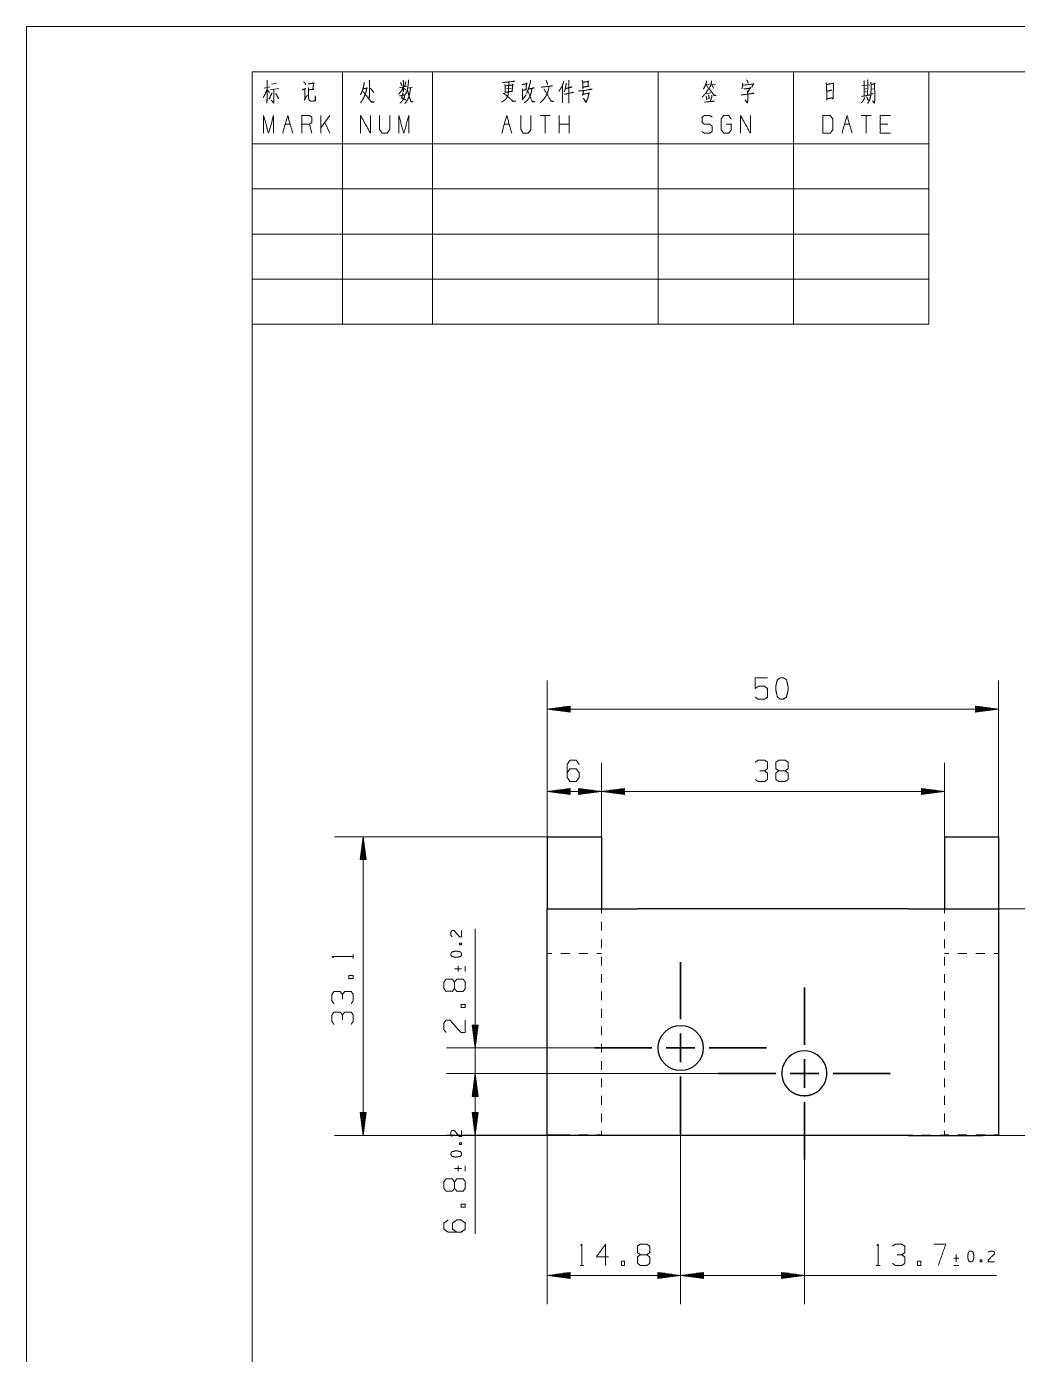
# Model space of a CAD drawing. Header units: millimetres. Extents: x 0 to 210, y 0 to 574.
# Drawn here: x 0 to 109.8, y 149.8 to 297 of the extents above; entities that cross this region are included whole.
import ezdxf

# ---------------------------------------------------------------- set-up
doc = ezdxf.new("R2010")
doc.units = ezdxf.units.MM
doc.layers.add('1', color=7, linetype='Continuous', true_color=0xffffff)

msp = doc.modelspace()

# ---------------------------------------------------------------- linework, layer by layer
at = {"layer": '1', "color": 132, "linetype": 'Continuous', "lineweight": 18}
for p, q in [((0, 297), (0, 0)), ((210, 297), (0, 297)), ((25, 292), (25, 264)), ((25, 292), (100, 292)), ((25, 292), (100, 292)), ((25, 292), (100, 292)), ((25, 292), (25, 5)), ((205, 292), (25, 292)), ((35, 292), (35, 264)), ((45, 292), (45, 264)), ((70, 292), (70, 264)), ((85, 292), (85, 264)), ((100, 292), (100, 264)), ((25, 284), (100, 284)), ((25, 279), (100, 279)), ((25, 274), (100, 274)), ((25, 269), (100, 269)), ((25, 264), (100, 264))]:
    msp.add_line(p, q, dxfattribs=at)
at = {"layer": '1', "color": 95, "linetype": 'Continuous', "lineweight": 18}
for p, q in [((26.336, 290.177), (26.965, 290.302)), ((26.701, 289.95), (26.921, 289.681)), ((26.994, 289.991), (27.945, 290.136)), ((27.126, 290.612), (27.711, 290.736)), ((41.338, 290.219), (42.128, 290.384)), ((42.245, 290.157), (42.787, 290.281)), ((53.172, 290.095), (53.699, 290.177)), ((75.248, 290.571), (75.672, 290.633)), ((75.35, 290.55), (75.453, 290.24)), ((75.819, 290.509), (76.346, 290.612)), ((75.98, 290.488), (76.111, 290.157)), ((92.564, 290.426), (93.428, 290.55)), ((92.843, 290.074), (93.106, 290.136)), ((93.604, 290.053), (93.852, 290.115)), ((54.913, 288.873), (55.367, 289.432)), ((75.833, 289.639), (75.365, 289.556)), ((92.857, 289.722), (93.091, 289.784)), ((33.593, 287.145), (32.627, 285.779)), ((32.627, 285.178), (32.627, 287.145)), ((58.016, 287.145), (56.903, 287.145)), ((57.459, 287.145), (57.459, 285.178)), ((59.025, 285.178), (59.025, 287.145)), ((60.137, 285.178), (60.137, 287.145)), ((93.604, 287.145), (92.491, 287.145)), ((93.047, 287.145), (93.047, 285.178)), ((28.662, 286.172), (29.218, 286.172)), ((31.618, 285.178), (31.34, 286.172)), ((33.593, 285.178), (33.037, 286.358)), ((52.938, 286.172), (53.494, 286.172)), ((60.137, 286.172), (59.025, 286.172)), ((90.648, 286.172), (91.204, 286.172)), ((95.447, 286.172), (94.613, 286.172)), ((36.205, 193.717), (36.205, 194.141)), ((47.817, 192.851), (47.817, 192.286)), ((48.605, 192.286), (48.605, 192.851)), ((47.417, 192.569), (48.217, 192.569)), ((47.417, 170.436), (48.217, 170.436)), ((47.817, 170.718), (47.817, 170.153)), ((48.605, 170.153), (48.605, 170.718)), ((103.312, 160.487), (102.747, 160.487)), ((103.029, 160.887), (103.029, 160.087)), ((61.338, 159.681), (61.763, 159.681)), ((94.162, 159.681), (94.586, 159.681)), ((102.747, 159.7), (103.312, 159.7))]:
    msp.add_line(p, q, dxfattribs=at)
at = {"layer": '1', "color": 13, "linetype": 'Continuous', "lineweight": 18}
for p, q in [((57.708, 199.207), (57.708, 224.532)), ((107.708, 199.207), (107.708, 224.532)), ((60.248, 221.691), (57.708, 221.357)), ((57.708, 221.357), (60.248, 221.023)), ((107.708, 221.357), (57.708, 221.357)), ((60.248, 221.383), (57.901, 221.383)), ((60.248, 221.332), (57.901, 221.332)), ((60.248, 221.433), (58.287, 221.433)), ((60.248, 221.281), (58.287, 221.281)), ((60.248, 221.484), (58.673, 221.484)), ((60.248, 221.23), (58.673, 221.23)), ((60.248, 221.535), (59.059, 221.535)), ((60.248, 221.179), (59.059, 221.179)), ((60.248, 221.586), (59.444, 221.586)), ((60.248, 221.129), (59.444, 221.129)), ((60.248, 221.637), (59.83, 221.637)), ((60.248, 221.078), (59.83, 221.078)), ((60.248, 221.687), (60.216, 221.687)), ((60.248, 221.687), (60.216, 221.687)), ((60.248, 221.027), (60.216, 221.027)), ((60.248, 221.027), (60.216, 221.027)), ((60.248, 221.023), (60.248, 221.691)), ((105.168, 221.691), (105.168, 221.023)), ((107.708, 221.357), (105.168, 221.691)), ((105.168, 221.687), (105.2, 221.687)), ((105.168, 221.687), (105.2, 221.687)), ((105.168, 221.637), (105.586, 221.637)), ((105.168, 221.586), (105.972, 221.586)), ((105.168, 221.535), (106.357, 221.535)), ((105.168, 221.484), (106.743, 221.484)), ((105.168, 221.433), (107.129, 221.433)), ((105.168, 221.383), (107.515, 221.383)), ((105.168, 221.023), (107.708, 221.357)), ((105.168, 221.332), (107.515, 221.332)), ((105.168, 221.281), (107.129, 221.281)), ((105.168, 221.23), (106.743, 221.23)), ((105.168, 221.179), (106.357, 221.179)), ((105.168, 221.129), (105.972, 221.129)), ((105.168, 221.078), (105.586, 221.078)), ((105.168, 221.027), (105.2, 221.027)), ((105.168, 221.027), (105.2, 221.027)), ((57.708, 207.207), (57.708, 215.401)), ((63.708, 207.207), (63.708, 215.401)), ((63.708, 207.207), (63.708, 215.401)), ((101.708, 207.207), (101.708, 215.401)), ((60.248, 212.561), (57.708, 212.226)), ((57.708, 212.226), (60.248, 211.892)), ((63.708, 212.226), (57.708, 212.226)), ((60.248, 212.252), (57.901, 212.252)), ((60.248, 212.201), (57.901, 212.201)), ((60.248, 212.303), (58.287, 212.303)), ((60.248, 212.15), (58.287, 212.15)), ((60.248, 212.353), (58.673, 212.353)), ((60.248, 212.099), (58.673, 212.099)), ((60.248, 212.404), (59.059, 212.404)), ((60.248, 212.049), (59.059, 212.049)), ((60.248, 212.455), (59.444, 212.455)), ((60.248, 211.998), (59.444, 211.998)), ((60.248, 212.506), (59.83, 212.506)), ((60.248, 211.947), (59.83, 211.947)), ((60.248, 212.557), (60.216, 212.557)), ((60.248, 212.557), (60.216, 212.557)), ((60.248, 211.892), (60.248, 212.561)), ((61.168, 212.561), (61.168, 211.892)), ((63.708, 212.226), (61.168, 212.561)), ((61.168, 212.557), (61.2, 212.557)), ((61.168, 212.557), (61.2, 212.557)), ((61.168, 212.506), (61.586, 212.506)), ((61.168, 212.455), (61.972, 212.455)), ((61.168, 212.404), (62.357, 212.404)), ((61.168, 212.353), (62.743, 212.353)), ((61.168, 212.303), (63.129, 212.303)), ((61.168, 212.252), (63.515, 212.252)), ((61.168, 211.892), (63.708, 212.226)), ((61.168, 212.201), (63.515, 212.201)), ((61.168, 212.15), (63.129, 212.15)), ((61.168, 212.099), (62.743, 212.099)), ((61.168, 212.049), (62.357, 212.049)), ((61.168, 211.998), (61.972, 211.998)), ((61.168, 211.947), (61.586, 211.947)), ((66.248, 212.561), (63.708, 212.226)), ((63.708, 212.226), (66.248, 211.892)), ((63.708, 212.226), (101.708, 212.226)), ((66.248, 212.252), (63.901, 212.252)), ((66.248, 212.201), (63.901, 212.201)), ((66.248, 212.303), (64.287, 212.303)), ((66.248, 212.15), (64.287, 212.15)), ((66.248, 212.353), (64.673, 212.353)), ((66.248, 212.099), (64.673, 212.099)), ((66.248, 212.404), (65.059, 212.404)), ((66.248, 212.049), (65.059, 212.049)), ((66.248, 212.455), (65.444, 212.455)), ((66.248, 211.998), (65.444, 211.998)), ((66.248, 212.506), (65.83, 212.506)), ((66.248, 211.947), (65.83, 211.947)), ((66.248, 212.557), (66.216, 212.557)), ((66.248, 212.557), (66.216, 212.557)), ((66.248, 211.892), (66.248, 212.561)), ((99.168, 212.561), (99.168, 211.892)), ((101.708, 212.226), (99.168, 212.561)), ((99.168, 212.557), (99.2, 212.557)), ((99.168, 212.557), (99.2, 212.557)), ((99.168, 212.506), (99.586, 212.506)), ((99.168, 212.455), (99.972, 212.455)), ((99.168, 212.404), (100.357, 212.404)), ((99.168, 212.353), (100.743, 212.353)), ((99.168, 212.303), (101.129, 212.303)), ((99.168, 212.252), (101.515, 212.252)), ((99.168, 211.892), (101.708, 212.226)), ((99.168, 212.201), (101.515, 212.201)), ((99.168, 212.15), (101.129, 212.15)), ((99.168, 212.099), (100.743, 212.099)), ((99.168, 212.049), (100.357, 212.049)), ((99.168, 211.998), (99.972, 211.998)), ((99.168, 211.947), (99.586, 211.947)), ((60.248, 211.896), (60.216, 211.896)), ((60.248, 211.896), (60.216, 211.896)), ((61.168, 211.896), (61.2, 211.896)), ((61.168, 211.896), (61.2, 211.896)), ((66.248, 211.896), (66.216, 211.896)), ((66.248, 211.896), (66.216, 211.896)), ((99.168, 211.896), (99.2, 211.896)), ((99.168, 211.896), (99.2, 211.896)), ((57.708, 207.207), (34.123, 207.207)), ((37.298, 207.207), (36.964, 204.667)), ((37.171, 204.667), (37.171, 206.242)), ((37.222, 204.667), (37.222, 206.628)), ((37.273, 204.667), (37.273, 207.014)), ((37.632, 204.667), (37.298, 207.207)), ((37.298, 207.207), (37.298, 174.084)), ((37.323, 204.667), (37.323, 207.014)), ((37.374, 204.667), (37.374, 206.628)), ((37.425, 204.667), (37.425, 206.242)), ((36.964, 204.667), (37.632, 204.667)), ((36.968, 204.667), (36.968, 204.699)), ((36.968, 204.667), (36.968, 204.699)), ((37.019, 204.667), (37.019, 205.085)), ((37.069, 204.667), (37.069, 205.471)), ((37.12, 204.667), (37.12, 205.856)), ((37.476, 204.667), (37.476, 205.856)), ((37.527, 204.667), (37.527, 205.471)), ((37.577, 204.667), (37.577, 205.085)), ((37.628, 204.667), (37.628, 204.699)), ((37.628, 204.667), (37.628, 204.699)), ((97.708, 199.207), (123.69, 199.207)), ((49.716, 197.014), (49.716, 173.029)), ((49.381, 186.332), (49.716, 183.792)), ((50.05, 186.332), (49.381, 186.332)), ((49.386, 186.332), (49.386, 186.3)), ((49.386, 186.332), (49.386, 186.3)), ((49.436, 186.332), (49.436, 185.914)), ((49.487, 186.332), (49.487, 185.528)), ((49.538, 186.332), (49.538, 185.142)), ((49.589, 186.332), (49.589, 184.756)), ((49.64, 186.332), (49.64, 184.37)), ((49.69, 186.332), (49.69, 183.985)), ((49.716, 183.792), (50.05, 186.332)), ((49.741, 186.332), (49.741, 183.985)), ((49.792, 186.332), (49.792, 184.37)), ((49.843, 186.332), (49.843, 184.756)), ((49.894, 186.332), (49.894, 185.142)), ((49.944, 186.332), (49.944, 185.528)), ((49.995, 186.332), (49.995, 185.914)), ((50.046, 186.332), (50.046, 186.3)), ((50.046, 186.332), (50.046, 186.3)), ((62.96, 183.792), (46.541, 183.792)), ((76.671, 180.967), (46.541, 180.967)), ((76.671, 180.967), (46.541, 180.967)), ((49.716, 180.967), (49.381, 178.427)), ((49.716, 180.967), (49.381, 178.427)), ((49.538, 178.427), (49.538, 179.616)), ((49.538, 178.427), (49.538, 179.616)), ((49.589, 178.427), (49.589, 180.002)), ((49.589, 178.427), (49.589, 180.002)), ((49.64, 178.427), (49.64, 180.388)), ((49.64, 178.427), (49.64, 180.388)), ((49.69, 178.427), (49.69, 180.774)), ((49.69, 178.427), (49.69, 180.774)), ((50.05, 178.427), (49.716, 180.967)), ((50.05, 178.427), (49.716, 180.967)), ((49.716, 180.967), (49.716, 163.208)), ((49.741, 178.427), (49.741, 180.774)), ((49.741, 178.427), (49.741, 180.774)), ((49.792, 178.427), (49.792, 180.388)), ((49.792, 178.427), (49.792, 180.388)), ((49.843, 178.427), (49.843, 180.002)), ((49.843, 178.427), (49.843, 180.002)), ((49.894, 178.427), (49.894, 179.616)), ((49.894, 178.427), (49.894, 179.616)), ((49.381, 178.427), (50.05, 178.427)), ((49.381, 178.427), (50.05, 178.427)), ((49.386, 178.427), (49.386, 178.459)), ((49.386, 178.427), (49.386, 178.459)), ((49.386, 178.427), (49.386, 178.459)), ((49.386, 178.427), (49.386, 178.459)), ((49.436, 178.427), (49.436, 178.845)), ((49.436, 178.427), (49.436, 178.845)), ((49.487, 178.427), (49.487, 179.231)), ((49.487, 178.427), (49.487, 179.231)), ((49.944, 178.427), (49.944, 179.231)), ((49.944, 178.427), (49.944, 179.231)), ((49.995, 178.427), (49.995, 178.845)), ((49.995, 178.427), (49.995, 178.845)), ((50.046, 178.427), (50.046, 178.459)), ((50.046, 178.427), (50.046, 178.459)), ((50.046, 178.427), (50.046, 178.459)), ((50.046, 178.427), (50.046, 178.459)), ((36.964, 176.624), (37.298, 174.084)), ((37.632, 176.624), (36.964, 176.624)), ((36.968, 176.624), (36.968, 176.593)), ((36.968, 176.624), (36.968, 176.593)), ((37.019, 176.624), (37.019, 176.207)), ((37.069, 176.624), (37.069, 175.821)), ((37.12, 176.624), (37.12, 175.435)), ((37.171, 176.624), (37.171, 175.049)), ((37.222, 176.624), (37.222, 174.663)), ((37.273, 176.624), (37.273, 174.277)), ((37.298, 174.084), (37.632, 176.624)), ((37.323, 176.624), (37.323, 174.277)), ((37.374, 176.624), (37.374, 174.663)), ((37.425, 176.624), (37.425, 175.049)), ((37.476, 176.624), (37.476, 175.435)), ((37.527, 176.624), (37.527, 175.821)), ((37.577, 176.624), (37.577, 176.207)), ((37.628, 176.624), (37.628, 176.593)), ((37.628, 176.624), (37.628, 176.593)), ((49.381, 176.658), (49.716, 174.118)), ((50.05, 176.658), (49.381, 176.658)), ((49.386, 176.658), (49.386, 176.626)), ((49.386, 176.658), (49.386, 176.626)), ((49.436, 176.658), (49.436, 176.24)), ((49.487, 176.658), (49.487, 175.854)), ((49.538, 176.658), (49.538, 175.468)), ((49.589, 176.658), (49.589, 175.083)), ((49.64, 176.658), (49.64, 174.697)), ((49.69, 176.658), (49.69, 174.311)), ((49.716, 174.118), (50.05, 176.658)), ((49.741, 176.658), (49.741, 174.311)), ((49.792, 176.658), (49.792, 174.697)), ((49.843, 176.658), (49.843, 175.083)), ((49.894, 176.658), (49.894, 175.468)), ((49.944, 176.658), (49.944, 175.854)), ((49.995, 176.658), (49.995, 176.24)), ((50.046, 176.658), (50.046, 176.626)), ((50.046, 176.658), (50.046, 176.626)), ((67.708, 174.084), (34.123, 174.084)), ((65.708, 174.118), (46.541, 174.118)), ((57.708, 174.14), (57.708, 155.414)), ((72.485, 174.267), (72.485, 155.414)), ((72.485, 174.267), (72.485, 155.414)), ((97.708, 174.084), (123.69, 174.084)), ((86.196, 171.442), (86.196, 155.414)), ((60.248, 158.923), (57.708, 158.589)), ((57.708, 158.589), (60.248, 158.254)), ((72.485, 158.589), (57.708, 158.589)), ((60.248, 158.614), (57.901, 158.614)), ((60.248, 158.563), (57.901, 158.563)), ((60.248, 158.665), (58.287, 158.665)), ((60.248, 158.512), (58.287, 158.512)), ((60.248, 158.716), (58.673, 158.716)), ((60.248, 158.462), (58.673, 158.462)), ((60.248, 158.766), (59.059, 158.766)), ((60.248, 158.411), (59.059, 158.411)), ((60.248, 158.817), (59.444, 158.817)), ((60.248, 158.36), (59.444, 158.36)), ((60.248, 158.868), (59.83, 158.868)), ((60.248, 158.309), (59.83, 158.309)), ((60.248, 158.919), (60.216, 158.919)), ((60.248, 158.919), (60.216, 158.919)), ((60.248, 158.258), (60.216, 158.258)), ((60.248, 158.258), (60.216, 158.258)), ((60.248, 158.254), (60.248, 158.923)), ((69.945, 158.923), (69.945, 158.254)), ((72.485, 158.589), (69.945, 158.923)), ((69.945, 158.919), (69.977, 158.919)), ((69.945, 158.919), (69.977, 158.919)), ((69.945, 158.868), (70.362, 158.868)), ((69.945, 158.817), (70.748, 158.817)), ((69.945, 158.766), (71.134, 158.766)), ((69.945, 158.716), (71.52, 158.716)), ((69.945, 158.665), (71.906, 158.665)), ((69.945, 158.614), (72.292, 158.614)), ((69.945, 158.254), (72.485, 158.589)), ((69.945, 158.563), (72.292, 158.563)), ((69.945, 158.512), (71.906, 158.512)), ((69.945, 158.462), (71.52, 158.462)), ((69.945, 158.411), (71.134, 158.411)), ((69.945, 158.36), (70.748, 158.36)), ((69.945, 158.309), (70.362, 158.309)), ((69.945, 158.258), (69.977, 158.258)), ((69.945, 158.258), (69.977, 158.258)), ((75.025, 158.923), (72.485, 158.589)), ((72.485, 158.589), (75.025, 158.254)), ((72.485, 158.589), (107.475, 158.589)), ((75.025, 158.614), (72.678, 158.614)), ((75.025, 158.563), (72.678, 158.563)), ((75.025, 158.665), (73.063, 158.665)), ((75.025, 158.512), (73.063, 158.512)), ((75.025, 158.716), (73.449, 158.716)), ((75.025, 158.462), (73.449, 158.462)), ((75.025, 158.766), (73.835, 158.766)), ((75.025, 158.411), (73.835, 158.411)), ((75.025, 158.817), (74.221, 158.817)), ((75.025, 158.36), (74.221, 158.36)), ((75.025, 158.868), (74.607, 158.868)), ((75.025, 158.309), (74.607, 158.309)), ((75.025, 158.919), (74.993, 158.919)), ((75.025, 158.919), (74.993, 158.919)), ((75.025, 158.258), (74.993, 158.258)), ((75.025, 158.258), (74.993, 158.258)), ((75.025, 158.254), (75.025, 158.923)), ((83.656, 158.923), (83.656, 158.254)), ((86.196, 158.589), (83.656, 158.923)), ((83.656, 158.919), (83.688, 158.919)), ((83.656, 158.919), (83.688, 158.919)), ((83.656, 158.868), (84.074, 158.868)), ((83.656, 158.817), (84.46, 158.817)), ((83.656, 158.766), (84.846, 158.766)), ((83.656, 158.716), (85.232, 158.716)), ((83.656, 158.665), (85.618, 158.665)), ((83.656, 158.614), (86.003, 158.614)), ((83.656, 158.254), (86.196, 158.589)), ((83.656, 158.563), (86.003, 158.563)), ((83.656, 158.512), (85.618, 158.512)), ((83.656, 158.462), (85.232, 158.462)), ((83.656, 158.411), (84.846, 158.411)), ((83.656, 158.36), (84.46, 158.36)), ((83.656, 158.309), (84.074, 158.309)), ((83.656, 158.258), (83.688, 158.258)), ((83.656, 158.258), (83.688, 158.258))]:
    msp.add_line(p, q, dxfattribs=at)
at = {"layer": '1', "color": 30, "linetype": 'Continuous', "lineweight": 25}
for p, q in [((57.708, 207.207), (63.708, 207.207)), ((57.708, 207.207), (57.708, 199.207)), ((63.708, 207.207), (63.708, 199.207)), ((101.708, 207.207), (107.708, 207.207)), ((101.708, 207.207), (101.708, 199.207)), ((107.708, 207.207), (107.708, 199.207)), ((57.708, 174.14), (57.708, 199.207)), ((97.708, 199.207), (67.708, 199.207)), ((107.708, 199.207), (107.708, 174.14)), ((97.708, 174.084), (67.708, 174.084))]:
    msp.add_line(p, q, dxfattribs=at)
at = {"layer": '1', "color": 43, "linetype": 'Continuous', "lineweight": 18}
for p, q in [((63.708, 199.207), (63.708, 198.725)), ((101.708, 198.725), (101.708, 199.207)), ((63.708, 197.76), (63.708, 196.796)), ((101.708, 196.796), (101.708, 197.76)), ((63.708, 195.831), (63.708, 194.867)), ((101.708, 194.867), (101.708, 195.831)), ((58.208, 194.263), (57.708, 194.263)), ((60.208, 194.263), (59.208, 194.263)), ((62.208, 194.263), (61.208, 194.263)), ((63.708, 194.263), (63.208, 194.263)), ((63.708, 193.902), (63.708, 192.937)), ((102.208, 194.263), (101.708, 194.263)), ((101.708, 192.937), (101.708, 193.902)), ((104.208, 194.263), (103.208, 194.263)), ((106.208, 194.263), (105.208, 194.263)), ((107.708, 194.263), (107.208, 194.263)), ((63.708, 191.973), (63.708, 191.008)), ((101.708, 191.008), (101.708, 191.973)), ((63.708, 190.044), (63.708, 189.079)), ((101.708, 189.079), (101.708, 190.044)), ((63.708, 188.115), (63.708, 187.15)), ((101.708, 187.15), (101.708, 188.115)), ((63.708, 186.186), (63.708, 185.221)), ((101.708, 185.221), (101.708, 186.186)), ((63.708, 184.257), (63.708, 183.292)), ((101.708, 183.292), (101.708, 184.257)), ((63.708, 182.328), (63.708, 181.363)), ((101.708, 181.363), (101.708, 182.328)), ((63.708, 180.398), (63.708, 179.434)), ((101.708, 179.434), (101.708, 180.398)), ((63.708, 178.469), (63.708, 177.505)), ((101.708, 177.505), (101.708, 178.469)), ((63.708, 176.54), (63.708, 175.576)), ((101.708, 175.576), (101.708, 176.54)), ((57.708, 174.151), (58.208, 174.151)), ((59.208, 174.151), (60.208, 174.151)), ((61.208, 174.151), (62.208, 174.151)), ((63.208, 174.151), (63.708, 174.151)), ((63.708, 174.611), (63.708, 174.129)), ((65.708, 174.118), (65.208, 174.118)), ((66.208, 174.118), (65.708, 174.118)), ((68.208, 174.118), (67.208, 174.118)), ((70.208, 174.118), (69.208, 174.118)), ((72.208, 174.118), (71.208, 174.118)), ((74.208, 174.118), (73.208, 174.118)), ((76.208, 174.118), (75.208, 174.118)), ((78.208, 174.118), (77.208, 174.118)), ((80.208, 174.118), (79.208, 174.118)), ((82.208, 174.118), (81.208, 174.118)), ((84.208, 174.118), (83.208, 174.118)), ((86.208, 174.118), (85.208, 174.118)), ((88.208, 174.118), (87.208, 174.118)), ((90.208, 174.118), (89.208, 174.118)), ((92.208, 174.118), (91.208, 174.118)), ((94.208, 174.118), (93.208, 174.118)), ((96.208, 174.118), (95.208, 174.118)), ((98.208, 174.118), (97.208, 174.118)), ((99.708, 174.118), (99.208, 174.118)), ((99.708, 174.118), (100.208, 174.118)), ((101.708, 174.129), (101.708, 174.611)), ((101.708, 174.151), (102.208, 174.151)), ((103.208, 174.151), (104.208, 174.151)), ((105.208, 174.151), (106.208, 174.151)), ((107.208, 174.151), (107.708, 174.151))]:
    msp.add_line(p, q, dxfattribs=at)
at = {"layer": '1', "color": 252, "linetype": 'Continuous', "lineweight": 35}
for p, q in [((72.485, 186.967), (72.485, 193.317)), ((86.196, 184.142), (86.196, 190.492)), ((72.485, 182.204), (72.485, 185.379)), ((69.31, 183.792), (62.96, 183.792)), ((70.897, 183.792), (74.072, 183.792)), ((75.66, 183.792), (82.01, 183.792)), ((86.196, 179.379), (86.196, 182.554)), ((72.485, 180.617), (72.485, 174.267)), ((83.021, 180.967), (76.671, 180.967)), ((84.609, 180.967), (87.784, 180.967)), ((89.371, 180.967), (95.721, 180.967)), ((86.196, 177.792), (86.196, 171.442))]:
    msp.add_line(p, q, dxfattribs=at)
at = {"layer": '1', "color": 30, "linetype": 'Continuous', "lineweight": 25}
msp.add_circle((72.485, 183.792), 2.5, dxfattribs=at)
msp.add_arc((86.196, 180.967), 2.5, 311.15454, 228.84546, dxfattribs=at)
at = {"layer": '1', "color": 95, "linetype": 'Continuous', "lineweight": 18}
for points, knots in [([(26.672, 290.157), (26.599, 289.908), (26.482, 289.619), (26.35, 289.349), (26.233, 289.142)], [0, 0, 0.2335139, 0.5153683, 0.7855499, 1, 1]), ([(26.672, 291.068), (26.658, 288.894), (26.628, 288.501), (26.614, 288.708), (26.643, 288.935)], [0, 0, 0.7233032, 0.8545459, 0.923601, 1, 1]), ([(27.375, 289.991), (27.419, 289.867), (27.419, 288.832), (27.404, 288.604), (27.389, 288.521), (27.111, 288.853), (27.389, 288.563)], [0, 0, 0.0569466, 0.5044035, 0.6030506, 0.6394048, 0.8263659, 1, 1]), ([(30.535, 289.991), (30.915, 290.095), (30.857, 290.157), (30.827, 288.956), (30.769, 288.832), (31.12, 289.412)], [0, 0, 0.1580082, 0.1922095, 0.6734327, 0.7284461, 1, 1]), ([(30.696, 290.881), (30.871, 290.716), (30.915, 290.633), (30.915, 290.529), (30.901, 290.674)], [0, 0, 0.413146, 0.5735717, 0.7507215, 1, 1]), ([(31.193, 290.633), (31.866, 290.736), (31.823, 290.798), (31.735, 290.053), (31.823, 290.053), (31.252, 289.991)], [0, 0, 0.3139576, 0.3490116, 0.6948821, 0.735357, 1, 1]), ([(31.223, 290.219), (31.252, 289.908), (31.252, 289.205), (31.266, 288.977), (31.296, 288.873), (31.34, 288.811), (31.413, 288.77), (31.53, 288.749), (31.662, 288.728), (32.027, 288.791), (31.998, 289.329), (31.998, 288.791)], [0, 0, 0.097093, 0.3162079, 0.3872389, 0.4207303, 0.444406, 0.4705808, 0.5075958, 0.5491054, 0.6646414, 0.8324445, 1, 1]), ([(37.431, 290.84), (37.417, 290.716), (37.343, 290.302), (37.256, 290.012), (37.182, 289.805), (37.095, 289.598), (37.007, 289.432)], [0, 0, 0.0844979, 0.3685303, 0.5731144, 0.721457, 0.8733681, 1, 1]), ([(37.285, 290.095), (37.753, 290.177), (37.709, 290.219), (37.68, 290.033), (37.621, 289.763), (37.563, 289.598), (37.475, 289.37), (37.402, 289.184), (37.285, 288.977), (37.197, 288.811), (37.021, 288.563)], [0, 0, 0.2024426, 0.2281308, 0.3084081, 0.4256315, 0.5004031, 0.6042808, 0.689483, 0.7907135, 0.8705064, 1, 1]), ([(37.973, 291.047), (38.017, 290.943), (38.002, 290.84), (37.987, 289.122), (37.973, 289.225), (38.002, 289.453)], [0, 0, 0.0495429, 0.0956056, 0.8527667, 0.8988383, 1, 1]), ([(38.104, 290.157), (38.134, 290.136), (38.397, 289.805), (38.47, 289.681)], [0, 0, 0.059448, 0.7610308, 1, 1]), ([(41.747, 290.24), (41.616, 290.012), (41.484, 289.805), (41.352, 289.639), (41.221, 289.494)], [0, 0, 0.287221, 0.5551417, 0.7861812, 1, 1]), ([(41.425, 290.798), (41.557, 290.571), (41.586, 290.426)], [0, 0, 0.6402212, 1, 1]), ([(41.733, 291.068), (41.762, 290.923), (41.762, 289.784), (41.733, 289.929), (41.762, 290.053)], [0, 0, 0.0946543, 0.8236356, 0.9182899, 1, 1]), ([(41.762, 290.198), (41.938, 290.074), (42.026, 289.97)], [0, 0, 0.6131216, 1, 1]), ([(42.026, 290.923), (42.026, 290.819), (41.908, 290.343)], [0, 0, 0.1743007, 1, 1]), ([(42.538, 290.157), (42.494, 289.805), (42.45, 289.556), (42.406, 289.349), (42.347, 289.163), (42.23, 288.915), (42.128, 288.728), (42.011, 288.563), (41.923, 288.48)], [0, 0, 0.1943798, 0.3326365, 0.4486138, 0.5556485, 0.7061604, 0.8226923, 0.9338465, 1, 1]), ([(42.333, 291.109), (42.333, 290.985), (42.318, 290.757), (42.274, 290.467), (42.23, 290.157), (42.172, 289.908), (42.099, 289.681), (42.084, 289.619)], [0, 0, 0.0818523, 0.2322428, 0.4254293, 0.6321097, 0.8003129, 0.9579525, 1, 1]), ([(53.436, 290.84), (53.421, 290.177), (53.407, 289.846), (53.392, 289.66), (53.377, 289.556), (53.363, 289.432), (53.319, 289.308), (53.275, 289.205), (53.143, 289.018), (52.997, 288.853), (52.792, 288.728), (52.69, 288.666), (52.646, 288.646)], [0, 0, 0.2637832, 0.3957714, 0.4701713, 0.5117857, 0.56157, 0.6140187, 0.6587773, 0.7496141, 0.8375964, 0.9329848, 0.9806769, 1, 1]), ([(52.763, 290.819), (52.821, 290.778), (52.851, 290.798), (54.109, 290.943), (54.065, 290.964), (53.919, 290.923)], [0, 0, 0.0455216, 0.0682862, 0.8726256, 0.9034399, 1, 1]), ([(52.997, 290.591), (53.041, 290.405), (53.041, 289.66), (53.026, 289.701), (53.89, 289.846), (53.802, 289.846), (53.89, 290.633), (53.919, 290.571), (53.875, 290.529), (53.041, 290.426)], [0, 0, 0.0516626, 0.2528033, 0.264656, 0.5009712, 0.5246716, 0.7383006, 0.7568291, 0.7731174, 1, 1]), ([(54.884, 290.571), (55.47, 290.674), (55.411, 290.736), (55.338, 290.012), (55.411, 290.012), (54.972, 289.929), (54.943, 290.115), (54.972, 289.888), (54.957, 288.956)], [0, 0, 0.1813662, 0.2074062, 0.4295669, 0.4518913, 0.5881989, 0.6457351, 0.7157773, 1, 1]), ([(55.982, 290.115), (55.982, 289.991), (55.923, 289.66), (55.865, 289.474), (55.806, 289.308), (55.733, 289.163), (55.645, 289.018), (55.543, 288.873), (55.309, 288.666), (55.133, 288.584)], [0, 0, 0.0672356, 0.249298, 0.3549962, 0.4500791, 0.5379489, 0.6296628, 0.7257214, 0.8948994, 1, 1]), ([(55.85, 291.047), (55.821, 290.798), (55.733, 290.467), (55.616, 290.115), (55.528, 289.888), (55.47, 289.722), (55.411, 289.577)], [0, 0, 0.1624567, 0.3850138, 0.6258967, 0.7844134, 0.8984933, 1, 1]), ([(55.616, 290.074), (56.275, 290.198), (56.201, 290.219), (56.084, 290.177)], [0, 0, 0.7699623, 0.8573272, 1, 1]), ([(57.884, 290.322), (57.884, 290.198), (57.811, 289.908), (57.737, 289.681), (57.65, 289.432), (57.518, 289.225), (57.503, 289.184), (57.416, 289.08), (57.313, 288.935), (57.181, 288.811), (57.064, 288.687), (56.933, 288.584)], [0, 0, 0.0606564, 0.2066444, 0.3234627, 0.4521428, 0.5719755, 0.5934238, 0.6597162, 0.7463897, 0.8348163, 0.9181778, 1, 1]), ([(57.02, 290.281), (58.294, 290.426), (58.206, 290.447), (58.118, 290.405)], [0, 0, 0.8724778, 0.9339029, 1, 1]), ([(57.342, 290.053), (57.401, 290.012), (58.103, 288.749), (58.425, 288.687), (58.118, 288.77), (58.016, 288.894)], [0, 0, 0.0308544, 0.6526466, 0.7937498, 0.9307163, 1, 1]), ([(57.562, 291.026), (57.664, 290.84), (57.708, 290.716), (57.737, 290.591)], [0, 0, 0.4504813, 0.7296367, 1, 1]), ([(59.552, 290.985), (59.479, 290.716), (59.376, 290.467), (59.259, 290.24), (59.142, 290.053), (58.996, 289.846)], [0, 0, 0.2183601, 0.4287436, 0.6292213, 0.8014938, 1, 1]), ([(59.376, 290.405), (59.391, 289.163), (59.391, 288.563), (59.376, 288.687), (59.391, 288.915)], [0, 0, 0.5657171, 0.8391227, 0.8960856, 1, 1]), ([(59.8, 290.716), (59.757, 290.384), (59.698, 290.095), (59.639, 289.888), (59.596, 289.763)], [0, 0, 0.3421097, 0.6448507, 0.86512, 1, 1]), ([(59.8, 290.136), (60.474, 290.322), (60.401, 290.322), (60.283, 290.26)], [0, 0, 0.7725087, 0.8534346, 1, 1]), ([(60.079, 291.068), (60.122, 290.985), (60.093, 291.026), (60.108, 288.542), (60.093, 288.728), (60.108, 289.039)], [0, 0, 0.0299754, 0.0461895, 0.840789, 0.9005616, 1, 1]), ([(61.176, 289.867), (61.366, 289.867), (61.746, 289.908), (62.683, 290.053), (62.581, 290.074), (62.434, 290.033)], [0, 0, 0.1070399, 0.3223862, 0.8556264, 0.9144271, 1, 1]), ([(61.571, 291.068), (61.629, 290.819), (61.629, 290.095), (61.629, 290.281), (62.332, 290.384), (62.215, 290.384), (62.244, 290.902), (62.259, 290.985), (62.288, 290.923), (62.185, 290.902), (61.629, 290.819)], [0, 0, 0.0766144, 0.2941173, 0.3500475, 0.5632135, 0.5983615, 0.7539708, 0.7792153, 0.7998294, 0.831205, 1, 1]), ([(75.643, 290.302), (75.629, 290.198), (75.394, 289.826), (75.38, 289.784), (75.263, 289.598), (75.058, 289.37), (74.853, 289.163)], [0, 0, 0.0743374, 0.3873087, 0.418539, 0.5750266, 0.7928603, 1, 1]), ([(75.365, 290.985), (75.35, 290.84), (75.233, 290.529), (75.131, 290.281), (75.014, 290.074)], [0, 0, 0.1480064, 0.4852574, 0.758321, 1, 1]), ([(75.614, 290.157), (76.199, 289.37), (76.433, 289.37), (76.199, 289.391), (76.082, 289.536)], [0, 0, 0.5993244, 0.7424508, 0.8861348, 1, 1]), ([(75.907, 290.985), (75.921, 290.881), (75.746, 290.302)], [0, 0, 0.1472183, 1, 1]), ([(79.345, 290.736), (79.345, 290.509), (79.33, 290.343), (79.301, 290.219), (79.272, 290.115)], [0, 0, 0.3619492, 0.6262228, 0.8290344, 1, 1]), ([(79.345, 290.488), (80.574, 290.633), (80.559, 290.674), (80.369, 290.26)], [0, 0, 0.7124805, 0.7377563, 1, 1]), ([(79.491, 290.074), (80.252, 290.177), (80.208, 290.24), (79.915, 289.722)], [0, 0, 0.5338661, 0.5867287, 1, 1]), ([(79.784, 291.088), (79.886, 290.964), (79.93, 290.861), (79.959, 290.695)], [0, 0, 0.3646041, 0.6191958, 1, 1]), ([(88.614, 290.798), (88.643, 290.591), (88.658, 290.136), (88.673, 289.66), (88.673, 289.598), (88.673, 288.832), (88.673, 288.977), (89.243, 289.101), (89.361, 288.956), (89.39, 289.142), (89.39, 289.391), (89.404, 289.867), (89.419, 290.364), (89.419, 290.778), (89.434, 290.716), (88.658, 290.571)], [0, 0, 0.0375895, 0.1195186, 0.2051662, 0.2163313, 0.3540432, 0.3800974, 0.4851248, 0.5186221, 0.5525318, 0.5971956, 0.6828433, 0.7722097, 0.8466482, 0.8581192, 1, 1]), ([(88.673, 289.826), (89.243, 289.95), (89.185, 289.97), (89.053, 289.888)], [0, 0, 0.728512, 0.805958, 1, 1]), ([(92.799, 290.985), (92.828, 290.861), (92.828, 289.308)], [0, 0, 0.075954, 1, 1]), ([(93.208, 291.109), (93.238, 290.985), (93.194, 289.37)], [0, 0, 0.0732111, 1, 1]), ([(93.545, 290.819), (93.589, 290.591), (93.589, 290.136), (93.574, 289.639), (93.545, 289.329), (93.472, 288.998), (93.384, 288.791), (93.223, 288.48)], [0, 0, 0.0962169, 0.285187, 0.4914178, 0.6208252, 0.7615697, 0.8548691, 1, 1]), ([(93.589, 290.571), (94.028, 290.674), (93.984, 290.736), (93.984, 290.053), (93.999, 289.122), (93.984, 288.77), (93.969, 288.563), (93.955, 288.501), (93.735, 288.77), (93.94, 288.584)], [0, 0, 0.1330798, 0.1555222, 0.3570506, 0.6319015, 0.7358076, 0.7970277, 0.8158488, 0.9183014, 1, 1]), ([(27.184, 289.66), (27.17, 289.577), (26.862, 288.956)], [0, 0, 0.1082024, 1, 1]), ([(27.609, 289.577), (27.872, 289.163), (27.916, 288.998), (27.814, 289.267)], [0, 0, 0.5165629, 0.6969014, 1, 1]), ([(37.285, 289.805), (38.222, 288.625), (38.558, 288.646), (38.543, 288.646), (38.236, 288.666), (38.075, 288.811)], [0, 0, 0.6321826, 0.7737035, 0.7798449, 0.9091078, 1, 1]), ([(41.338, 289.308), (41.967, 289.453), (41.982, 289.639), (41.982, 289.556), (41.908, 289.308), (41.806, 289.039), (41.704, 288.832), (41.586, 288.708), (41.484, 288.584), (41.411, 288.521)], [0, 0, 0.3044701, 0.3925801, 0.431622, 0.5537141, 0.6894687, 0.7983618, 0.8788406, 0.9547519, 1, 1]), ([(41.718, 289.66), (41.557, 289.08), (41.66, 289.039), (41.777, 288.998), (41.894, 288.935), (42.04, 288.853)], [0, 0, 0.5291002, 0.6262903, 0.735524, 0.8520932, 1, 1]), ([(42.216, 289.888), (42.245, 289.846), (42.391, 289.267), (42.494, 288.998), (42.596, 288.708), (42.626, 288.646), (42.845, 288.666), (42.626, 288.687), (42.552, 288.811)], [0, 0, 0.0267211, 0.3417486, 0.4934831, 0.6554653, 0.6916412, 0.8078395, 0.9240389, 1, 1]), ([(52.821, 289.598), (52.894, 289.598), (53.172, 289.37), (53.407, 289.163), (53.626, 288.977), (53.904, 288.708), (54.226, 288.749), (53.919, 288.708), (53.816, 288.791)], [0, 0, 0.0334673, 0.1978388, 0.3407884, 0.4724681, 0.6494523, 0.7979209, 0.9397533, 1, 1]), ([(55.543, 289.805), (55.587, 289.784), (56.04, 288.666), (56.318, 288.646), (56.055, 288.708), (55.982, 288.832)], [0, 0, 0.0249087, 0.6440181, 0.7871171, 0.926016, 1, 1]), ([(59.566, 289.494), (60.605, 289.701), (60.532, 289.722), (60.401, 289.66)], [0, 0, 0.8269757, 0.8863345, 1, 1]), ([(61.732, 289.908), (61.629, 289.412), (61.6, 289.494), (62.376, 289.619), (62.332, 289.701), (62.332, 289.619), (62.244, 289.267), (62.185, 289.039), (62.112, 288.853), (62.054, 288.708), (62.01, 288.604), (61.981, 288.584), (61.717, 289.06), (61.995, 288.625)], [0, 0, 0.1363704, 0.1599811, 0.3711571, 0.3963486, 0.4186041, 0.5161112, 0.5793113, 0.6331205, 0.6751333, 0.7053567, 0.7149961, 0.8612745, 1, 1]), ([(75.116, 288.625), (76.229, 288.728), (76.155, 288.728), (75.994, 288.708)], [0, 0, 0.8258973, 0.8799984, 1, 1]), ([(75.307, 289.267), (75.38, 288.998), (75.38, 288.873), (75.365, 289.039)], [0, 0, 0.4898071, 0.7079754, 1, 1]), ([(75.585, 289.432), (75.643, 289.122), (75.614, 288.956), (75.614, 289.184)], [0, 0, 0.4438907, 0.6801189, 1, 1]), ([(75.95, 289.412), (75.95, 289.267), (75.775, 288.687)], [0, 0, 0.1930705, 1, 1]), ([(79.198, 289.412), (80.574, 289.598), (80.486, 289.619), (80.281, 289.556)], [0, 0, 0.8202021, 0.8735079, 1, 1]), ([(79.872, 289.867), (79.901, 289.763), (79.93, 289.639), (79.945, 289.432), (79.945, 288.998), (79.93, 288.853), (79.901, 288.646), (79.857, 288.521), (79.637, 288.873), (79.872, 288.563)], [0, 0, 0.0496235, 0.1084996, 0.2042393, 0.4047979, 0.4719908, 0.5684422, 0.6292234, 0.8205781, 1, 1]), ([(92.521, 289.246), (93.428, 289.412), (93.384, 289.432), (93.326, 289.37)], [0, 0, 0.8732457, 0.9192056, 1, 1]), ([(92.857, 289.122), (92.843, 289.018), (92.725, 288.811), (92.623, 288.666), (92.521, 288.563)], [0, 0, 0.1570846, 0.5144704, 0.7811543, 1, 1]), ([(93.091, 289.184), (93.252, 288.935), (93.252, 288.832), (93.194, 289.018)], [0, 0, 0.4976794, 0.671694, 1, 1]), ([(93.574, 289.515), (93.604, 289.515), (93.838, 289.577)], [0, 0, 0.1077992, 1, 1]), ([(26.262, 285.178), (26.262, 287.145), (26.819, 285.178), (27.375, 287.145), (27.375, 285.178)], [0, 0, 0.245192, 0.5, 0.754808, 1, 1]), ([(30.505, 285.178), (30.505, 287.145), (31.34, 287.145), (31.618, 286.959), (31.618, 286.358), (31.34, 286.172), (30.505, 286.172)], [0, 0, 0.4009525, 0.5710352, 0.6392784, 0.7616765, 0.8299173, 1, 1]), ([(37.007, 285.178), (37.007, 287.145), (38.119, 285.178), (38.119, 287.145)], [0, 0, 0.3175745, 0.6824255, 1, 1]), ([(39.128, 287.145), (39.128, 285.572), (39.392, 285.178), (39.948, 285.178), (40.241, 285.572), (40.241, 287.145)], [0, 0, 0.3371523, 0.4385989, 0.557781, 0.6628477, 1, 1]), ([(41.25, 285.178), (41.25, 287.145), (41.806, 285.178), (42.362, 287.145), (42.362, 285.178)], [0, 0, 0.245192, 0.5, 0.754808, 1, 1]), ([(54.782, 287.145), (54.782, 285.572), (55.045, 285.178), (55.601, 285.178), (55.894, 285.572), (55.894, 287.145)], [0, 0, 0.3371523, 0.4385992, 0.5577813, 0.6628477, 1, 1]), ([(74.853, 285.365), (75.131, 285.178), (75.702, 285.178), (75.98, 285.385), (75.98, 285.965), (75.702, 286.172), (75.146, 286.172), (74.853, 286.358), (74.853, 286.959), (75.146, 287.145), (75.702, 287.145), (75.98, 286.959)], [0, 0, 0.0680354, 0.1840542, 0.2545208, 0.3723327, 0.4427993, 0.5558433, 0.6263673, 0.7483935, 0.8189197, 0.9319637, 1, 1]), ([(77.545, 286.172), (78.101, 286.172), (78.101, 285.572), (77.823, 285.178), (77.252, 285.178), (76.974, 285.572), (76.974, 286.752), (77.267, 287.145), (77.809, 287.145), (78.087, 286.752)], [0, 0, 0.1032946, 0.2147967, 0.304261, 0.4102738, 0.4997387, 0.718892, 0.8099563, 0.9105326, 1, 1]), ([(79.111, 285.178), (79.111, 287.145), (80.223, 285.178), (80.223, 287.145)], [0, 0, 0.3175744, 0.6824256, 1, 1]), ([(88.248, 285.178), (89.068, 285.178), (89.361, 285.572), (89.361, 286.752), (89.068, 287.145), (88.248, 287.145), (88.248, 285.178)], [0, 0, 0.142133, 0.2271593, 0.4317874, 0.5168165, 0.6589495, 1, 1]), ([(90.37, 285.178), (90.926, 287.145), (91.482, 285.178)], [0, 0, 0.5000003, 1, 1]), ([(95.725, 285.178), (94.613, 285.178), (94.613, 287.145), (95.725, 287.145)], [0, 0, 0.2653894, 0.7346106, 1, 1]), ([(80.749, 222.675), (81.085, 222.45), (81.775, 222.45), (82.11, 222.675), (82.11, 223.625), (81.775, 223.875), (81.085, 223.875), (80.749, 223.65), (80.749, 224.825), (82.11, 224.825)], [0, 0, 0.062228, 0.1683435, 0.2305716, 0.3768161, 0.4412648, 0.5473803, 0.6096084, 0.7904897, 1, 1]), ([(83.874, 222.45), (84.21, 222.7), (84.387, 223.4), (84.387, 223.875), (84.21, 224.6), (83.874, 224.825), (83.538, 224.825), (83.203, 224.6), (83.026, 223.875), (83.044, 223.4), (83.203, 222.7), (83.538, 222.45), (83.874, 222.45)], [0, 0, 0.0675248, 0.1839724, 0.2605831, 0.3809428, 0.446141, 0.5003059, 0.5655041, 0.6858638, 0.7625275, 0.8783102, 0.945835, 1, 1]), ([(59.905, 214.269), (60.223, 214.744), (60.913, 214.744), (61.249, 214.269), (61.249, 213.794), (60.913, 213.319), (60.223, 213.319), (59.905, 213.794), (59.905, 215.219), (60.223, 215.694), (60.913, 215.694), (61.249, 215.219)], [0, 0, 0.0769639, 0.1697618, 0.2480751, 0.3120185, 0.3903318, 0.4831297, 0.5600936, 0.7519295, 0.8288911, 0.921689, 1, 1]), ([(81.775, 214.519), (82.11, 214.744), (82.11, 215.469), (81.775, 215.694), (81.085, 215.694), (80.749, 215.469)], [0, 0, 0.1538746, 0.4298532, 0.5837278, 0.8461254, 1, 1]), ([(83.362, 214.519), (83.044, 214.744), (83.044, 215.469), (83.362, 215.694), (84.051, 215.694), (84.387, 215.469), (84.387, 214.744), (84.051, 214.519), (83.362, 214.519), (83.026, 214.269), (83.026, 213.569), (83.362, 213.319), (84.051, 213.319), (84.387, 213.544), (84.387, 214.269), (84.051, 214.519)], [0, 0, 0.0475733, 0.136085, 0.1836583, 0.2678144, 0.317165, 0.4056768, 0.4550274, 0.5391835, 0.5902968, 0.675755, 0.7268683, 0.8110243, 0.860375, 0.9488867, 1, 1]), ([(80.767, 213.544), (81.085, 213.319), (81.775, 213.319), (82.11, 213.544), (82.11, 214.269), (81.775, 214.519), (81.262, 214.519)], [0, 0, 0.1241206, 0.3436872, 0.4724451, 0.7033758, 0.8367324, 1, 1]), ([(47.142, 196.123), (47.03, 196.282), (47.03, 196.627), (47.142, 196.795), (47.38, 196.795), (47.98, 196.114), (48.217, 196.123), (48.217, 196.795)], [0, 0, 0.0696943, 0.1929794, 0.2652744, 0.3502279, 0.6747395, 0.7597516, 1, 1]), ([(48.217, 194.262), (48.092, 194.43), (47.742, 194.518), (47.505, 194.518), (47.142, 194.43), (47.03, 194.262), (47.03, 194.094), (47.142, 193.926), (47.505, 193.838), (47.742, 193.846), (48.092, 193.926), (48.217, 194.094), (48.217, 194.262)], [0, 0, 0.0675296, 0.1839743, 0.2605864, 0.380945, 0.4461471, 0.5003101, 0.5655067, 0.6858668, 0.762532, 0.8783127, 0.9458369, 1, 1]), ([(48.217, 195.232), (48.217, 195.4), (47.98, 195.4), (47.98, 195.232), (48.217, 195.232)], [0, 0, 0.2070847, 0.5, 0.7070847, 1, 1]), ([(34.03, 193.788), (33.83, 193.929), (36.205, 193.929)], [0, 0, 0.0934912, 1, 1]), ([(36.205, 191.476), (36.205, 191.812), (35.73, 191.812), (35.73, 191.476), (36.205, 191.476)], [0, 0, 0.2070847, 0.5, 0.7070847, 1, 1]), ([(47.423, 190.389), (47.198, 190.071), (46.473, 190.071), (46.248, 190.389), (46.248, 191.078), (46.473, 191.414), (47.198, 191.414), (47.423, 191.078), (47.423, 190.389), (47.673, 190.053), (48.373, 190.053), (48.623, 190.389), (48.623, 191.078), (48.398, 191.414), (47.673, 191.414), (47.423, 191.078)], [0, 0, 0.0475744, 0.1360862, 0.1836606, 0.2678167, 0.3171664, 0.4056782, 0.4550279, 0.5391841, 0.5902976, 0.6757572, 0.7268708, 0.811027, 0.8603766, 0.9488885, 1, 1]), ([(35.005, 189.712), (34.78, 190.048), (34.055, 190.048), (33.83, 189.712), (33.83, 189.023), (34.055, 188.687)], [0, 0, 0.1538717, 0.4298508, 0.5837231, 0.8461212, 1, 1]), ([(35.98, 188.705), (36.205, 189.023), (36.205, 189.712), (35.98, 190.048), (35.255, 190.048), (35.005, 189.712), (35.005, 189.2)], [0, 0, 0.1241233, 0.3436898, 0.4724449, 0.7033756, 0.8367275, 1, 1]), ([(48.623, 188.289), (48.623, 188.625), (48.148, 188.625), (48.148, 188.289), (48.623, 188.289)], [0, 0, 0.2070921, 0.5, 0.7070921, 1, 1]), ([(35.005, 187.436), (34.78, 187.772), (34.055, 187.772), (33.83, 187.436), (33.83, 186.746), (34.055, 186.411)], [0, 0, 0.1538715, 0.4298503, 0.5837223, 0.8461279, 1, 1]), ([(35.98, 186.428), (36.205, 186.746), (36.205, 187.436), (35.98, 187.772), (35.255, 187.772), (35.005, 187.436), (35.005, 186.923)], [0, 0, 0.1241177, 0.3436906, 0.4724455, 0.7033759, 0.8367277, 1, 1]), ([(46.473, 185.518), (46.248, 185.836), (46.248, 186.525), (46.473, 186.861), (46.948, 186.861), (48.148, 185.5), (48.623, 185.518), (48.623, 186.861)], [0, 0, 0.0696911, 0.1929758, 0.2652737, 0.3502269, 0.6747403, 0.7597523, 1, 1]), ([(47.142, 173.99), (47.03, 174.149), (47.03, 174.494), (47.142, 174.662), (47.38, 174.662), (47.98, 173.981), (48.217, 173.99), (48.217, 174.662)], [0, 0, 0.0696939, 0.1929783, 0.2652729, 0.3502259, 0.6747411, 0.759753, 1, 1]), ([(48.217, 172.129), (48.092, 172.297), (47.742, 172.385), (47.505, 172.385), (47.142, 172.297), (47.03, 172.129), (47.03, 171.961), (47.142, 171.793), (47.505, 171.705), (47.742, 171.713), (48.092, 171.793), (48.217, 171.961), (48.217, 172.129)], [0, 0, 0.0675269, 0.1839726, 0.2605848, 0.3809442, 0.4461436, 0.5003067, 0.5655061, 0.6858647, 0.7625299, 0.87831, 0.9458369, 1, 1]), ([(48.217, 173.099), (48.217, 173.267), (47.98, 173.267), (47.98, 173.099), (48.217, 173.099)], [0, 0, 0.2070921, 0.5, 0.7070921, 1, 1]), ([(47.423, 168.256), (47.198, 167.938), (46.473, 167.938), (46.248, 168.256), (46.248, 168.945), (46.473, 169.281), (47.198, 169.281), (47.423, 168.945), (47.423, 168.256), (47.673, 167.92), (48.373, 167.92), (48.623, 168.256), (48.623, 168.945), (48.398, 169.281), (47.673, 169.281), (47.423, 168.945)], [0, 0, 0.0475733, 0.1360852, 0.1836585, 0.2678147, 0.3171654, 0.4056772, 0.4550279, 0.5391841, 0.5902966, 0.6757562, 0.7268687, 0.8110249, 0.8603756, 0.9488874, 1, 1]), ([(48.623, 166.156), (48.623, 166.492), (48.148, 166.492), (48.148, 166.156), (48.623, 166.156)], [0, 0, 0.2070884, 0.5, 0.7070884, 1, 1]), ([(47.673, 163.385), (47.198, 163.703), (47.198, 164.392), (47.673, 164.728), (48.148, 164.728), (48.623, 164.392), (48.623, 163.703), (48.148, 163.385), (46.723, 163.385), (46.248, 163.703), (46.248, 164.392), (46.723, 164.728)], [0, 0, 0.0769634, 0.1697609, 0.2480733, 0.3120183, 0.3903307, 0.4831282, 0.5600916, 0.7519267, 0.8288901, 0.9216876, 1, 1]), ([(61.409, 161.856), (61.551, 162.056), (61.551, 159.681)], [0, 0, 0.0934895, 1, 1]), ([(64.499, 160.631), (63.155, 160.631), (64.163, 162.056), (64.163, 159.681)], [0, 0, 0.2458692, 0.5652948, 1, 1]), ([(68.026, 160.881), (67.708, 161.106), (67.708, 161.831), (68.026, 162.056), (68.716, 162.056), (69.052, 161.831), (69.052, 161.106), (68.716, 160.881), (68.026, 160.881), (67.691, 160.631), (67.691, 159.931), (68.026, 159.681), (68.716, 159.681), (69.052, 159.906), (69.052, 160.631), (68.716, 160.881)], [0, 0, 0.0475732, 0.1360849, 0.1836582, 0.2678148, 0.3171654, 0.4056771, 0.4550277, 0.5391843, 0.5902968, 0.6757562, 0.7268686, 0.8110253, 0.8603759, 0.9488875, 1, 1]), ([(94.232, 161.856), (94.374, 162.056), (94.374, 159.681)], [0, 0, 0.0934885, 1, 1]), ([(96.986, 160.881), (97.322, 161.106), (97.322, 161.831), (96.986, 162.056), (96.297, 162.056), (95.961, 161.831)], [0, 0, 0.1538746, 0.4298532, 0.5837278, 0.8461254, 1, 1]), ([(101.026, 159.681), (101.875, 162.056), (100.532, 162.056)], [0, 0, 0.6524708, 1, 1]), ([(95.979, 159.906), (96.297, 159.681), (96.986, 159.681), (97.322, 159.906), (97.322, 160.631), (96.986, 160.881), (96.474, 160.881)], [0, 0, 0.1241211, 0.3436885, 0.4724468, 0.7033784, 0.8367334, 1, 1]), ([(104.723, 160.087), (104.89, 160.212), (104.979, 160.562), (104.979, 160.8), (104.89, 161.162), (104.723, 161.275), (104.555, 161.275), (104.387, 161.162), (104.298, 160.8), (104.307, 160.562), (104.387, 160.212), (104.555, 160.087), (104.723, 160.087)], [0, 0, 0.067526, 0.1839734, 0.2605839, 0.3809434, 0.4461428, 0.5003059, 0.5655053, 0.6858648, 0.7625284, 0.8783109, 0.9458369, 1, 1]), ([(106.584, 161.162), (106.743, 161.275), (107.087, 161.275), (107.255, 161.162), (107.255, 160.925), (106.575, 160.325), (106.584, 160.087), (107.255, 160.087)], [0, 0, 0.0696913, 0.1929763, 0.2652744, 0.350226, 0.6747414, 0.7597517, 1, 1]), ([(65.927, 159.681), (66.263, 159.681), (66.263, 160.156), (65.927, 160.156), (65.927, 159.681)], [0, 0, 0.2070884, 0.5, 0.7070884, 1, 1]), ([(98.75, 159.681), (99.086, 159.681), (99.086, 160.156), (98.75, 160.156), (98.75, 159.681)], [0, 0, 0.2070884, 0.5, 0.7070884, 1, 1]), ([(105.693, 160.087), (105.861, 160.087), (105.861, 160.325), (105.693, 160.325), (105.693, 160.087)], [0, 0, 0.2070873, 0.5, 0.7070873, 1, 1])]:
    msp.add_open_spline(points, degree=1, knots=knots, dxfattribs=at)
for points in [[(28.384, 285.178), (28.94, 287.145), (29.496, 285.178)], [(52.66, 285.178), (53.216, 287.145), (53.773, 285.178)]]:
    msp.add_open_spline(points, degree=1, dxfattribs=at)
at = {"layer": '1', "color": 30, "linetype": 'Continuous', "lineweight": 25}
for points, knots in [([(57.708, 199.207), (58.113, 199.207), (59.295, 199.207), (61.159, 199.207), (63.554, 199.207), (66.285, 199.207), (67.708, 199.207)], [0, 0, 0.0405071, 0.1587469, 0.3451397, 0.584585, 0.8576852, 1, 1]), ([(97.708, 199.207), (100.525, 199.207), (103.114, 199.207), (105.266, 199.207), (106.121, 199.207), (107.303, 199.207), (107.708, 199.207)], [0, 0, 0.2817327, 0.5406409, 0.7557493, 0.8412531, 0.9594929, 1, 1]), ([(87.842, 179.085), (87.475, 178.818), (87.066, 178.623), (86.647, 178.508), (86.214, 178.467), (85.77, 178.503), (85.339, 178.619), (84.923, 178.815), (84.551, 179.085)], [0, 0, 0.1263588, 0.252792, 0.3739089, 0.4951747, 0.6194053, 0.7437897, 0.8718546, 1, 1]), ([(67.708, 174.084), (64.891, 174.087), (62.302, 174.093), (61.159, 174.098), (60.151, 174.104), (59.295, 174.11), (58.612, 174.117), (58.113, 174.124), (57.81, 174.132), (57.708, 174.14)], [0, 0, 0.2817166, 0.5406113, 0.6548259, 0.7557107, 0.8412122, 0.9095907, 0.9594545, 0.9897911, 1, 1]), ([(97.708, 174.084), (100.525, 174.087), (103.114, 174.093), (104.257, 174.098), (105.266, 174.104), (106.121, 174.11), (106.804, 174.117), (107.303, 174.124), (107.606, 174.132), (107.708, 174.14)], [0, 0, 0.2817171, 0.5406118, 0.6548259, 0.7557107, 0.8412122, 0.9095912, 0.9594545, 0.9897916, 1, 1])]:
    msp.add_open_spline(points, degree=1, knots=knots, dxfattribs=at)
at = {"layer": '1', "color": 43, "linetype": 'Continuous', "lineweight": 18}
for points, knots in [([(64.208, 174.122), (64.09, 174.122), (63.806, 174.126), (63.708, 174.129)], [0, 0, 0.2359477, 0.8041073, 1, 1]), ([(101.208, 174.122), (101.326, 174.122), (101.61, 174.126), (101.708, 174.129)], [0, 0, 0.2359452, 0.804099, 1, 1])]:
    msp.add_open_spline(points, degree=1, knots=knots, dxfattribs=at)

doc.saveas('drawing.dxf')
